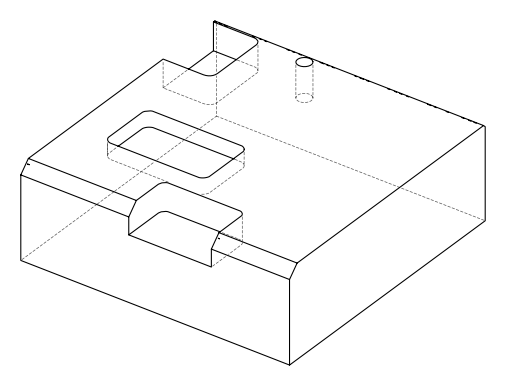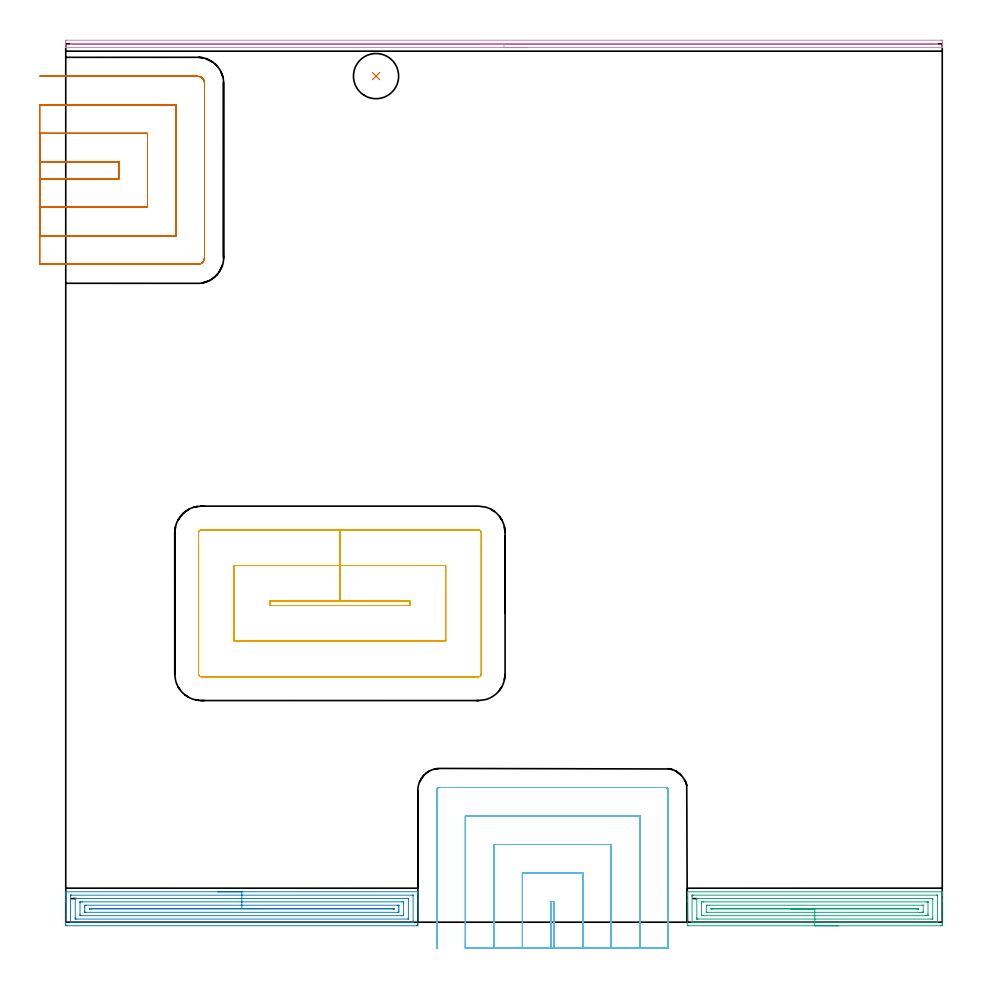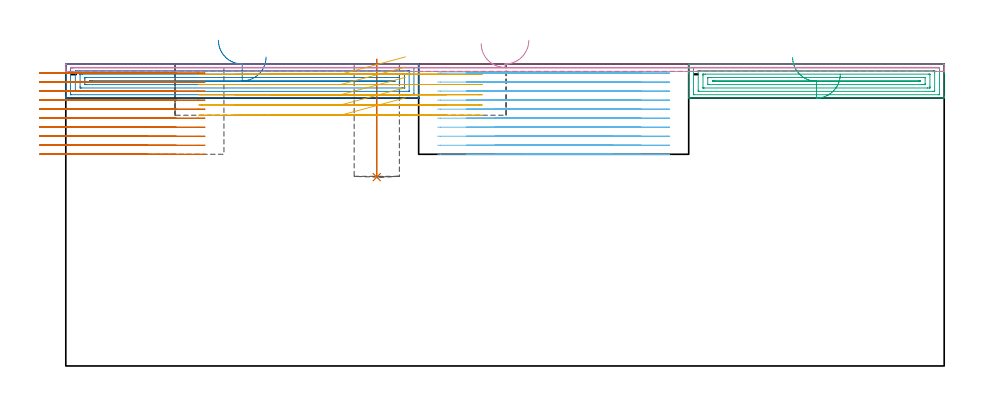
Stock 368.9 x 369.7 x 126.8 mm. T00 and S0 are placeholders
(PLAN: 7 operations, 3 tool changes, 66.5 min)
(1 INDEXABLE_INSERT_DRILL_BLIND_HOLE_FROM_SOLID | STEP1POCKET | NXT0302_009 | 0.2 min | 13387 mm3)
(2 AREA_MILL | FG_CHAMFER_SURFACE | UGT0205_001 | 7.29 min | 15878 mm3)
(3 AREA_MILL_1 | FG_CHAMFER_SURFACE_1 | UGT0205_001 | 5.33 min | 11692 mm3)
(4 AREA_MILL_2 | FG_CHAMFER_SURFACE_2 | UGT0205_001 | 6.04 min | 1773 mm3)
(5 MILL_RECTANGULAR_POCKET | POCKET_RECTANGULAR_STRAIGHT | UGT0201_094 | Follow Part, ap 5, ae 75% | 8.12 min | 242192 mm3)
(6 MILL_SLOT | SLOT_PARTIAL_RECTANGULAR | NXT0201_012 | Follow Part, ap 4, ae 75% | 22.21 min | 275297 mm3)
(7 MILL_SLOT_1 | SLOT_PARTIAL_RECTANGULAR_1 | NXT0201_012 | Follow Part, ap 4, ae 75% | 17.32 min | 237418 mm3)
(TOOL NXT0302_009 | Index. Insert Drill 19mm [880-D1900L25-05] | D19 PA176 FL95 Z2)
(TOOL UGT0205_001 | Chamfer Mill 20 x 3 x 45 deg. | D20 FL50 Z2)
(TOOL UGT0201_094 | End mill 20 mm | D20 FL38 Z4)
(TOOL NXT0201_012 | ENDMILL 16mm [2P460-1600-NA 1630] | D16 FL38 Z6)
(OP 1 INDEXABLE_INSERT_DRILL_BLIND_HOLE_FROM_SOLID)
G17 G21 G94 G90
T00 M6
G54
G17 G0 G90 X130.6 Y356.1 S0 M3
G43 Z136.8 H1
G94 G81 G98 Z79.3 F250. R128.8
G80
M5
M2
(OP 2 AREA_MILL)
G17 G21 G94 G90
T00 M6
G54
G17 G0 G90 X64.1 Y12.8 S1061 M3
G43 Z136.8 H0
G94 G1 X64.138 Z135.928 F250.
X64.252 Z135.063
X64.441 Z134.212
X64.703 Z133.38
X65.037 Z132.574
X65.44 Z131.8
X65.908 Z131.064
X66.44 Z130.372
X67.029 Z129.729
X67.672 Z129.14
X68.364 Z128.608
X69.1 Z128.14
X69.874 Z127.737
X70.68 Z127.403
X71.512 Z127.141
X72.364 Z126.952
X73.228 Z126.838
X74.1 Z126.8
X148.059
X148.19 Y12.797 Z126.788
X148.193 Y12.78 Z126.772
X148.2 Y12.479 Z126.478
Y11.965 Z125.964
Y11.406 Z125.401
Y9.355 Z123.353
Y8.749 Z122.744
Y-0.688 Z113.308
X148.197 Y-0.991 Z113.006
X148.192 Y-1.491 Z112.506
X148.12 Y-1.494 Z112.503
X147.614 Y-1.5 Z112.5
X0.586
X0.08 Y-1.494 Z112.503
X0.008 Y-1.491 Z112.506
X0. Y-0.991 Z113.005
Y8.749 Z122.744
Y9.355 Z123.353
Y9.635 Z123.632
Y11.406 Z125.401
Y11.965 Z125.964
Y12.291 Z126.29
Y12.479 Z126.478
X0.007 Y12.78 Z126.772
X0.01 Y12.797 Z126.788
X0.141 Y12.8 Z126.8
X74.1
Y11.386 Z125.386
X145.852
X146.051 Y11.383 Z125.383
X146.15 Y11.38 Z125.38
X146.19 Y11.378 Z125.378
X146.193 Y11.346 Z125.346
X146.196 Y11.261 Z125.261
X146.199 Y11.04 Z125.04
X146.2 Y0.414 Z114.414
X146.196 Y0.048 Z114.048
X146.192 Y-0.057 Z113.943
X146.189 Y-0.08 Z113.92
X146.184 Y-0.082 Z113.918
X146.158 Y-0.084 Z113.916
X146.049 Y-0.085 Z113.915
X145.832 Y-0.086 Z113.914
X2.348
X2.149 Y-0.083 Z113.917
X2.05 Y-0.08 Z113.92
X2.01 Y-0.078 Z113.922
X2.007 Y-0.046 Z113.954
X2.004 Y0.039 Z114.039
X2. Y0.26 Z114.26
Y10.886 Z124.886
X2.004 Y11.252 Z125.252
X2.008 Y11.357 Z125.357
X2.011 Y11.38 Z125.38
X2.016 Y11.382 Z125.382
X2.042 Y11.384 Z125.384
X2.151 Y11.385 Z125.385
X2.368 Y11.386 Z125.386
X74.1
Y9.972 Z123.972
X143.712 Y9.971 Z123.971
X144.049 Y9.967 Z123.967
X144.16 Y9.965 Z123.965
X144.19 Y9.958 Z123.958
X144.195 Y9.884 Z123.884
X144.198 Y9.784 Z123.784
X144.2 Y9.635 Z123.635
Y9.485 Z123.485
X144.199 Y1.517 Z115.517
X144.192 Y1.366 Z115.366
X144.188 Y1.334 Z115.334
X144.175 Y1.332 Z115.332
X144.134 Y1.33 Z115.33
X144.049 Y1.329 Z115.329
X4.488
X4.151 Y1.333 Z115.333
X4.04 Y1.335 Z115.335
X4.01 Y1.341 Z115.341
X4.005 Y1.416 Z115.416
X4.002 Y1.516 Z115.516
X4. Y1.665 Z115.665
Y1.815 Z115.815
X4.001 Y9.783 Z123.783
X4.008 Y9.933 Z123.933
X4.012 Y9.966 Z123.966
X4.025 Y9.968 Z123.968
X4.066 Y9.97 Z123.97
X4.151 Y9.971 Z123.971
X74.1 Y9.972 Z123.972
Y8.557 Z122.557
X141.57 Y8.556 Z122.556
X142.121 Y8.552 Z122.552
X142.179 Y8.551 Z122.551
X142.19 Y8.477 Z122.477
X142.2 Y7.864 Z121.864
X142.199 Y3.027 Z117.027
X142.196 Y2.822 Z116.822
X142.193 Y2.772 Z116.772
X142.19 Y2.752 Z116.752
X142.172 Y2.75 Z116.75
X142.071 Y2.746 Z116.746
X141.376 Y2.743 Z116.743
X141.183
X6.63 Y2.744 Z116.744
X6.079 Y2.748 Z116.748
X6.021 Y2.749 Z116.749
X6.01 Y2.823 Z116.823
X6. Y3.436 Z117.436
X6.001 Y8.273 Z122.273
X6.004 Y8.478 Z122.478
X6.007 Y8.528 Z122.528
X6.01 Y8.548 Z122.548
X6.028 Y8.55 Z122.55
X6.129 Y8.554 Z122.554
X6.824 Y8.557 Z122.557
X7.017
X74.1
Y7.143 Z121.143
X139.594
X139.76 Y7.142 Z121.142
X140.091 Y7.138 Z121.138
X140.179 Y7.136 Z121.136
X140.19 Y7.116 Z121.116
X140.195 Y7.064 Z121.064
X140.198 Y6.978 Z120.978
X140.2 Y6.376 Z120.376
Y5.207 Z119.207
X140.199 Y4.606 Z118.606
X140.194 Y4.322 Z118.322
X140.19 Y4.178 Z118.178
X139.925 Y4.164 Z118.164
X139.758 Y4.159 Z118.159
X139.594 Y4.158 Z118.158
X8.606 Y4.157 Z118.157
X8.44 Y4.158 Z118.158
X8.109 Y4.162 Z118.162
X8.021 Y4.164 Z118.164
X8.01 Y4.184 Z118.184
X8.005 Y4.236 Z118.236
X8.002 Y4.322 Z118.322
X8. Y4.924 Z118.924
Y6.093 Z120.093
X8.001 Y6.694 Z120.694
X8.006 Y6.978 Z120.978
X8.01 Y7.122 Z121.122
X8.275 Y7.136 Z121.136
X8.442 Y7.141 Z121.141
X8.606 Y7.142 Z121.142
X74.1 Y7.143 Z121.143
Y5.729 Z119.729
X137.653
X137.812 Y5.728 Z119.728
X138.184 Y5.723 Z119.723
X138.19 Y5.72 Z119.72
X138.197 Y5.71 Z119.71
X138.191 Y5.637 Z119.637
X138.183 Y5.576 Z119.576
X138.175 Y5.575 Z119.575
X138.144 Y5.573 Z119.573
X138.081 Y5.572 Z119.572
X137.812 Y5.571 Z119.571
X10.754
X10.388 Y5.573 Z119.573
X10.016 Y5.577 Z119.577
X10.01 Y5.58 Z119.58
X10.003 Y5.59 Z119.59
X10.007 Y5.684 Z119.684
X10.01 Y5.715 Z119.715
X10.035 Y5.722 Z119.722
X10.229 Y5.726 Z119.726
X10.388 Y5.728 Z119.728
X11.279 Y5.729 Z119.729
X74.1
X74.972 Z119.767
X75.836 Z119.881
X76.688 Z120.07
X77.52 Z120.332
X78.326 Z120.666
X79.1 Z121.069
X79.836 Z121.537
X80.528 Z122.068
X81.171 Z122.658
X81.76 Z123.301
X82.292 Z123.993
X82.76 Z124.729
X83.163 Z125.503
X83.497 Z126.309
X83.759 Z127.141
X83.948 Z127.992
X84.062 Z128.857
X84.1 Z129.729
G0 Z136.8
M5
M2
(OP 3 AREA_MILL_1)
G17 G21 G94 G90
T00 M6
G54
G17 G0 G90 X325.25 Y-1.5 S1061 M3
G43 Z136.8 H0
Z122.5
G94 G1 X325.212 Z121.628 F250.
X325.098 Z120.764
X324.909 Z119.912
X324.647 Z119.08
X324.313 Z118.274
X323.91 Z117.5
X323.442 Z116.764
X322.91 Z116.072
X322.321 Z115.429
X321.678 Z114.84
X320.986 Z114.309
X320.25 Z113.84
X319.476 Z113.437
X318.67 Z113.103
X317.838 Z112.841
X316.986 Z112.652
X316.122 Z112.538
X315.25 Z112.5
X262.195
X261.811 Y-1.496 Z112.502
X261.61 Y-1.491 Z112.506
X261.6 Y-1.286 Z112.711
Y8.749 Z122.744
Y9.339 Z123.337
Y9.635 Z123.632
Y11.406 Z125.401
Y11.997 Z125.996
Y12.291 Z126.291
Y12.461 Z126.46
X261.608 Y12.779 Z126.77
X261.61 Y12.797 Z126.788
X261.749 Y12.8 Z126.8
X368.751
X368.89 Y12.797 Z126.788
X368.893 Y12.779 Z126.77
X368.9 Y12.46 Z126.459
Y11.997 Z125.996
Y11.406 Z125.401
Y9.339 Z123.337
Y8.749 Z122.744
Y-0.697 Z113.301
X368.897 Y-0.991 Z113.006
X368.892 Y-1.491 Z112.506
X368.812 Y-1.494 Z112.503
X368.305 Y-1.5 Z112.5
X315.25
Y-0.086 Z113.914
X263.958
X263.758 Y-0.084 Z113.916
X263.658 Y-0.081 Z113.919
X263.616 Y-0.079 Z113.921
X263.61 Y-0.051 Z113.949
X263.605 Y0.041 Z114.041
X263.601 Y0.269 Z114.269
Y10.895 Z124.895
X263.607 Y11.271 Z125.271
X263.61 Y11.373 Z125.373
X263.653 Y11.379 Z125.379
X263.76 Y11.382 Z125.382
X263.978 Y11.386 Z125.386
X263.998
X366.542
X366.742 Y11.384 Z125.384
X366.842 Y11.381 Z125.381
X366.884 Y11.379 Z125.379
X366.89 Y11.351 Z125.351
X366.895 Y11.259 Z125.259
X366.899 Y11.031 Z125.031
Y0.405 Z114.405
X366.893 Y0.029 Z114.029
X366.89 Y-0.073 Z113.927
X366.847 Y-0.079 Z113.921
X366.74 Y-0.082 Z113.918
X366.522 Y-0.086 Z113.914
X366.502
X315.25
Y1.328 Z115.328
X266.1 Y1.329 Z115.329
X265.761 Y1.331 Z115.331
X265.649 Y1.333 Z115.333
X265.617 Y1.335 Z115.335
X265.61 Y1.398 Z115.398
X265.604 Y1.505 Z115.505
X265.601 Y1.665 Z115.665
X265.6 Y1.825 Z115.825
X265.601 Y9.635 Z123.635
X265.602 Y9.793 Z123.793
X265.61 Y9.953 Z123.953
X265.62 Y9.965 Z123.965
X265.635 Y9.968 Z123.968
X265.677 Y9.97 Z123.97
X265.761 Y9.971 Z123.971
X266.314 Y9.972 Z123.972
X364.4 Y9.971 Z123.971
X364.739 Y9.969 Z123.969
X364.851 Y9.967 Z123.967
X364.883 Y9.965 Z123.965
X364.89 Y9.901 Z123.901
X364.896 Y9.795 Z123.795
X364.899 Y9.635 Z123.635
X364.9 Y9.475 Z123.475
X364.899 Y1.665 Z115.665
X364.898 Y1.507 Z115.507
X364.89 Y1.346 Z115.346
X364.88 Y1.335 Z115.335
X364.865 Y1.332 Z115.332
X364.823 Y1.33 Z115.33
X364.739 Y1.329 Z115.329
X364.186 Y1.328 Z115.328
X315.25
Y2.743 Z116.743
X268.243
X267.686 Y2.746 Z116.746
X267.623 Y2.748 Z116.748
X267.61 Y2.75 Z116.75
X267.607 Y2.768 Z116.768
X267.603 Y2.815 Z116.815
X267.601 Y3.003 Z117.003
X267.6 Y7.864 Z121.864
X267.602 Y8.279 Z122.279
X267.607 Y8.487 Z122.487
X267.61 Y8.537 Z122.537
X267.616 Y8.551 Z122.551
X267.639 Y8.552 Z122.552
X267.74 Y8.555 Z122.555
X268.437 Y8.557 Z122.557
X268.63
X362.257
X362.814 Y8.554 Z122.554
X362.877 Y8.552 Z122.552
X362.89 Y8.55 Z122.55
X362.893 Y8.532 Z122.532
X362.897 Y8.485 Z122.485
X362.899 Y8.297 Z122.297
X362.9 Y3.436 Z117.436
X362.898 Y3.021 Z117.021
X362.893 Y2.813 Z116.813
X362.89 Y2.763 Z116.763
X362.884 Y2.749 Z116.749
X362.861 Y2.748 Z116.748
X362.76 Y2.745 Z116.745
X362.063 Y2.743 Z116.743
X361.87
X315.25
Y4.157 Z118.157
X270.22
X270.054 Y4.158 Z118.158
X269.722 Y4.162 Z118.162
X269.629 Y4.164 Z118.164
X269.609 Y4.17 Z118.17
X269.607 Y4.18 Z118.18
X269.603 Y4.234 Z118.234
X269.601 Y4.322 Z118.322
Y6.707 Z120.707
X269.606 Y6.978 Z120.978
X269.61 Y7.125 Z121.125
X269.888 Y7.136 Z121.136
X270.056 Y7.141 Z121.141
X270.22 Y7.142 Z121.142
X270.946 Y7.143 Z121.143
X360.446
X360.778 Y7.141 Z121.141
X360.872 Y7.139 Z121.139
X360.893 Y7.136 Z121.136
X360.895 Y7.134 Z121.134
X360.898 Y7.12 Z121.12
X360.899 Y7.066 Z121.066
X360.9 Y6.978 Z120.978
X360.899 Y4.593 Z118.593
X360.894 Y4.322 Z118.322
X360.89 Y4.175 Z118.175
X360.612 Y4.164 Z118.164
X360.444 Y4.159 Z118.159
X360.28 Y4.158 Z118.158
X359.554 Y4.157 Z118.157
X315.25
Y5.571 Z119.571
X272.37
X272.003 Y5.574 Z119.574
X271.63 Y5.578 Z119.578
X271.61 Y5.582 Z119.582
X271.604 Y5.604 Z119.604
X271.61 Y5.696 Z119.696
X271.614 Y5.722 Z119.722
X271.65 Y5.723 Z119.723
X271.844 Y5.727 Z119.727
X272.529 Y5.729 Z119.729
X358.13
X358.497 Y5.726 Z119.726
X358.87 Y5.722 Z119.722
X358.89 Y5.718 Z119.718
X358.896 Y5.696 Z119.696
X358.89 Y5.604 Z119.604
X358.886 Y5.578 Z119.578
X358.85 Y5.577 Z119.577
X358.656 Y5.573 Z119.573
X358.497 Y5.572 Z119.572
X358.13 Y5.571 Z119.571
X315.25
X314.378 Z119.609
X313.514 Z119.723
X312.662 Z119.912
X311.83 Z120.174
X311.024 Z120.508
X310.25 Z120.911
X309.514 Z121.38
X308.822 Z121.911
X308.179 Z122.5
X307.59 Z123.143
X307.058 Z123.835
X306.59 Z124.571
X306.187 Z125.345
X305.853 Z126.151
X305.591 Z126.983
X305.402 Z127.835
X305.288 Z128.7
X305.25 Z129.571
G0 Z136.8
M5
M2
(OP 4 AREA_MILL_2)
G17 G21 G94 G90
T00 M6
G54
G17 G0 G90 X194.45 Y368.1 S1061 M3
G43 Z136.8 H0
G94 G1 X194.412 Z135.928 F250.
X194.298 Z135.063
X194.109 Z134.212
X193.847 Z133.38
X193.513 Z132.574
X193.11 Z131.8
X192.642 Z131.064
X192.111 Z130.372
X191.521 Z129.729
X190.878 Z129.14
X190.186 Z128.608
X189.45 Z128.14
X188.676 Z127.737
X187.87 Z127.403
X187.038 Z127.141
X186.187 Z126.952
X185.322 Z126.838
X184.45 Z126.8
X0.159
X0.01 Y368.102 Z126.788
X0.003 Y368.187 Z126.705
X0. Y368.278 Z126.621
Y369.465 Z125.435
Y370.083 Z124.812
Y370.393 Z124.504
X0.003 Y370.95 Z123.946
X0.005 Y371.191 Z123.706
X0.034 Y371.194 Z123.704
X0.288 Y371.2 Z123.7
X368.295
X368.613 Y371.199 Z123.701
X368.866 Y371.194 Z123.704
X368.895 Y371.191 Z123.706
X368.9 Y370.95 Z123.946
Y370.393 Z124.504
Y370.083 Z124.812
Y369.465 Z125.434
Y368.349 Z126.55
Y368.278 Z126.621
X368.897 Y368.187 Z126.705
X368.89 Y368.102 Z126.788
X368.741 Y368.1 Z126.8
X184.45
Y369.514 Z125.386
X2.39
X2.082 Y369.516 Z125.384
X2.031 Y369.519 Z125.381
X2.012 Y369.521 Z125.379
X2.009 Y369.53 Z125.37
X2.004 Y369.592 Z125.308
X2.01 Y369.774 Z125.126
X2.194 Y369.78 Z125.12
X2.39 Y369.783 Z125.117
X2.697 Y369.785 Z125.115
X2.976 Y369.786 Z125.114
X366.51 Y369.785 Z125.115
X366.818 Y369.784 Z125.116
X366.869 Y369.781 Z125.119
X366.888 Y369.779 Z125.121
X366.891 Y369.77 Z125.13
X366.898 Y369.706 Z125.194
X366.896 Y369.553 Z125.347
X366.893 Y369.527 Z125.373
X366.89 Y369.521 Z125.379
X366.877 Y369.519 Z125.381
X366.789 Y369.516 Z125.384
X366.51 Y369.515 Z125.385
X366.203 Y369.514 Z125.386
X184.45
X183.578 Z125.424
X182.714 Z125.538
X181.862 Z125.727
X181.03 Z125.989
X180.224 Z126.323
X179.45 Z126.726
X178.714 Z127.194
X178.022 Z127.725
X177.379 Z128.315
X176.79 Z128.958
X176.259 Z129.65
X175.79 Z130.386
X175.387 Z131.16
X175.053 Z131.966
X174.791 Z132.798
X174.602 Z133.649
X174.488 Z134.514
X174.45 Z135.386
G0 Z136.8
M5
M2
(OP 5 MILL_RECTANGULAR_POCKET)
G17 G21 G94 G90
T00 M6
G54
G17 G0 G90 X142.644 Y135.1 S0 M3
G43 Z136.8 H0
Z129.8
G94 G1 X115.4 Z122.5 F250.
X85.9 F500.
Y133.3
X144.9
Y135.1
X115.4
Y150.1
X70.9
Y118.3
X159.9
Y150.1
X115.4
Y165.1
X57.1
G3 X55.9 Y163.9 R1.2
G1 Y104.5
G3 X57.1 Y103.3 R1.2
G1 X173.7
G3 X174.9 Y104.5 R1.2
G1 Y163.9
G3 X173.7 Y165.1 R1.2
G1 X115.4
X114.4
G0 X142.644 Y135.1 Z125.5
G1 X115.4 Z118.2 F250.
X85.9 F500.
Y133.3
X144.9
Y135.1
X115.4
Y150.1
X70.9
Y118.3
X159.9
Y150.1
X115.4
Y165.1
X57.1
G3 X55.9 Y163.9 R1.2
G1 Y104.5
G3 X57.1 Y103.3 R1.2
G1 X173.7
G3 X174.9 Y104.5 R1.2
G1 Y163.9
G3 X173.7 Y165.1 R1.2
G1 X115.4
X114.4
G0 X142.644 Y135.1 Z121.2
G1 X115.4 Z113.9 F250.
X85.9 F500.
Y133.3
X144.9
Y135.1
X115.4
Y150.1
X70.9
Y118.3
X159.9
Y150.1
X115.4
Y165.1
X57.1
G3 X55.9 Y163.9 R1.2
G1 Y104.5
G3 X57.1 Y103.3 R1.2
G1 X173.7
G3 X174.9 Y104.5 R1.2
G1 Y163.9
G3 X173.7 Y165.1 R1.2
G1 X115.4
X114.4
G0 X142.644 Y135.1 Z116.9
G1 X115.4 Z109.6 F250.
X85.9 F500.
Y133.3
X144.9
Y135.1
X115.4
Y150.1
X70.9
Y118.3
X159.9
Y150.1
X115.4
Y165.1
X57.1
G3 X55.9 Y163.9 R1.2
G1 Y104.5
G3 X57.1 Y103.3 R1.2
G1 X173.7
G3 X174.9 Y104.5 R1.2
G1 Y163.9
G3 X173.7 Y165.1 R1.2
G1 X115.4
X114.4
G0 X142.644 Y135.1 Z112.6
G1 X115.4 Z105.3 F250.
X85.9 F500.
Y133.3
X144.9
Y135.1
X115.4
Y150.1
X70.9
Y118.3
X159.9
Y150.1
X115.4
Y165.1
X57.1
G3 X55.9 Y163.9 R1.2
G1 Y104.5
G3 X57.1 Y103.3 R1.2
G1 X173.7
G3 X174.9 Y104.5 R1.2
G1 Y163.9
G3 X173.7 Y165.1 R1.2
G1 X115.4
X114.4
G0 Z136.8
M5
M2
(OP 6 MILL_SLOT)
G17 G21 G94 G90
T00 M6
G54
G17 G0 G90 X205.617 Y-11. S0 M3
G43 Z136.8 H1
Z123.01
G94 G1 X205.601 Y-8. F250.
X205.6 Y-7.745 F500.
Y8.7
X204.2
Y-7.746
X204.199 Y-8.
X204.183 Y-11. F250.
X217.622
X217.601 Y-8.
X217.6 Y-7.745 F500.
Y20.7
X192.2
Y-7.746
X192.199 Y-8.
X192.178 Y-11. F250.
X229.633
X229.601 Y-8.
G2 X229.6 Y-7.745 R24. F500.
G1 Y32.7
X180.2
Y-7.746
G2 X180.199 Y-8. R24.
G1 X180.167 Y-11. F250.
X241.666 Y-10.999
X241.603 Y-8.
G2 X241.6 Y-7.745 R12. F500.
G1 Y44.7
X168.2
Y-7.746
G2 X168.197 Y-8. R12.
G1 X168.134 Y-10.999 F250.
X253.6 Y-10.745
Y-7.745
Y55.5 F500.
G3 X252.4 Y56.7 R1.2
G1 X157.4
G3 X156.2 Y55.5 R1.2
G1 Y-7.746
Y-10.746 F250.
G0 X205.6 Y-11. Z119.22
G1 Y-8.
Y8.7 F500.
X204.2
Y-8.
Y-11. F250.
X217.6
Y-8.
Y20.7 F500.
X192.2
Y-8.
Y-11. F250.
X229.6
Y-8.
Y32.7 F500.
X180.2
Y-8.
Y-11. F250.
X241.6
Y-8.
Y44.7 F500.
X168.2
Y-8.
Y-11. F250.
X253.6 Y-10.999
Y-7.999
Y55.5 F500.
G3 X252.4 Y56.7 R1.2
G1 X157.4
G3 X156.2 Y55.5 R1.2
G1 Y-7.999
Y-10.999 F250.
G0 X205.6 Y-11. Z115.43
G1 Y-8.
Y8.7 F500.
X204.2
Y-8.
Y-11. F250.
X217.6
Y-8.
Y20.7 F500.
X192.2
Y-8.
Y-11. F250.
X229.6
Y-8.
Y32.7 F500.
X180.2
Y-8.
Y-11. F250.
X241.6
Y-8.
Y44.7 F500.
X168.2
Y-8.
Y-11. F250.
X253.6
Y-8.
Y55.5 F500.
G3 X252.4 Y56.7 R1.2
G1 X157.4
G3 X156.2 Y55.5 R1.2
G1 Y-8.
Y-11. F250.
G0 X205.6 Z111.64
G1 Y-8.
Y8.7 F500.
X204.2
Y-8.
Y-11. F250.
X217.6
Y-8.
Y20.7 F500.
X192.2
Y-8.
Y-11. F250.
X229.6
Y-8.
Y32.7 F500.
X180.2
Y-8.
Y-11. F250.
X241.6
Y-8.
Y44.7 F500.
X168.2
Y-8.
Y-11. F250.
X253.6
Y-8.
Y55.5 F500.
G3 X252.4 Y56.7 R1.2
G1 X157.4
G3 X156.2 Y55.5 R1.2
G1 Y-8.
Y-11. F250.
G0 X205.6 Z107.85
G1 Y-8.
Y8.7 F500.
X204.2
Y-8.
Y-11. F250.
X217.6
Y-8.
Y20.7 F500.
X192.2
Y-8.
Y-11. F250.
X229.6
Y-8.
Y32.7 F500.
X180.2
Y-8.
Y-11. F250.
X241.6
Y-8.
Y44.7 F500.
X168.2
Y-8.
Y-11. F250.
X253.6
Y-8.
Y55.5 F500.
G3 X252.4 Y56.7 R1.2
G1 X157.4
G3 X156.2 Y55.5 R1.2
G1 Y-8.
Y-11. F250.
G0 X205.6 Z104.06
G1 Y-8.
Y8.7 F500.
X204.2
Y-8.
Y-11. F250.
X217.6
Y-8.
Y20.7 F500.
X192.2
Y-8.
Y-11. F250.
X229.6
Y-8.
Y32.7 F500.
X180.2
Y-8.
Y-11. F250.
X241.6
Y-8.
Y44.7 F500.
X168.2
Y-8.
Y-11. F250.
X253.6
Y-8.
Y55.5 F500.
G3 X252.4 Y56.7 R1.2
G1 X157.4
G3 X156.2 Y55.5 R1.2
G1 Y-8.
Y-11. F250.
G0 X205.6 Z100.27
G1 Y-8.
Y8.7 F500.
X204.2
Y-8.
Y-11. F250.
X217.6
Y-8.
Y20.7 F500.
X192.2
Y-8.
Y-11. F250.
X229.6
Y-8.
Y32.7 F500.
X180.2
Y-8.
Y-11. F250.
X241.6
Y-8.
Y44.7 F500.
X168.2
Y-8.
Y-11. F250.
X253.6
Y-8.
Y55.5 F500.
G3 X252.4 Y56.7 R1.2
G1 X157.4
G3 X156.2 Y55.5 R1.2
G1 Y-8.
Y-11. F250.
G0 X205.6 Z96.48
G1 Y-8.
Y8.7 F500.
X204.2
Y-8.
Y-11. F250.
X217.6
Y-8.
Y20.7 F500.
X192.2
Y-8.
Y-11. F250.
X229.6
Y-8.
Y32.7 F500.
X180.2
Y-8.
Y-11. F250.
X241.6
Y-8.
Y44.7 F500.
X168.2
Y-8.
Y-11. F250.
X253.6
Y-8.
Y55.5 F500.
G3 X252.4 Y56.7 R1.2
G1 X157.4
G3 X156.2 Y55.5 R1.2
G1 Y-8.
Y-11. F250.
G0 X205.6 Z92.69
G1 Y-8.
Y8.7 F500.
X204.2
Y-8.
Y-11. F250.
X217.6
Y-8.
Y20.7 F500.
X192.2
Y-8.
Y-11. F250.
X229.6
Y-8.
Y32.7 F500.
X180.2
Y-8.
Y-11. F250.
X241.6
Y-8.
Y44.7 F500.
X168.2
Y-8.
Y-11. F250.
X253.6
Y-8.
Y55.5 F500.
G3 X252.4 Y56.7 R1.2
G1 X157.4
G3 X156.2 Y55.5 R1.2
G1 Y-8.
Y-11. F250.
G0 X205.6 Z88.9
G1 Y-8.
Y8.7 F500.
X204.2
Y-8.
Y-11. F250.
X217.6
Y-8.
Y20.7 F500.
X192.2
Y-8.
Y-11. F250.
X229.6
Y-8.
Y32.7 F500.
X180.2
Y-8.
Y-11. F250.
X241.6
Y-8.
Y44.7 F500.
X168.2
Y-8.
Y-11. F250.
X253.6
Y-8.
Y55.5 F500.
G3 X252.4 Y56.7 R1.2
G1 X157.4
G3 X156.2 Y55.5 R1.2
G1 Y-8.
Y-11. F250.
G0 Z136.8
M5
M2
(OP 7 MILL_SLOT_1)
G17 G21 G94 G90
T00 M6
G54
G17 G0 G90 X-11. Y312.9 S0 M3
G43 Z136.8 H1
Z123.01
G94 G1 X-8. F250.
X22.4 F500.
Y320.
X-8.
X-11. F250.
Y300.9
X-8.
X34.4 F500.
Y332.
X-8.
X-11. F250.
Y288.9
X-8.
X46.4 F500.
Y344.
X-8.
X-11. F250.
Y276.9
X-8.
X55.6 F500.
G3 X58.4 Y279.7 R2.8
G1 Y353.2
G3 X55.6 Y356. R2.8
G1 X-8.
X-11. F250.
G0 Y312.9 Z119.22
G1 X-8.
X22.4 F500.
Y320.
X-8.
X-11. F250.
Y300.9
X-8.
X34.4 F500.
Y332.
X-8.
X-11. F250.
Y288.9
X-8.
X46.4 F500.
Y344.
X-8.
X-11. F250.
Y276.9
X-8.
X55.6 F500.
G3 X58.4 Y279.7 R2.8
G1 Y353.2
G3 X55.6 Y356. R2.8
G1 X-8.
X-11. F250.
G0 Y312.9 Z115.43
G1 X-8.
X22.4 F500.
Y320.
X-8.
X-11. F250.
Y300.9
X-8.
X34.4 F500.
Y332.
X-8.
X-11. F250.
Y288.9
X-8.
X46.4 F500.
Y344.
X-8.
X-11. F250.
Y276.9
X-8.
X55.6 F500.
G3 X58.4 Y279.7 R2.8
G1 Y353.2
G3 X55.6 Y356. R2.8
G1 X-8.
X-11. F250.
G0 Y312.9 Z111.64
G1 X-8.
X22.4 F500.
Y320.
X-8.
X-11. F250.
Y300.9
X-8.
X34.4 F500.
Y332.
X-8.
X-11. F250.
Y288.9
X-8.
X46.4 F500.
Y344.
X-8.
X-11. F250.
Y276.9
X-8.
X55.6 F500.
G3 X58.4 Y279.7 R2.8
G1 Y353.2
G3 X55.6 Y356. R2.8
G1 X-8.
X-11. F250.
G0 Y312.9 Z107.85
G1 X-8.
X22.4 F500.
Y320.
X-8.
X-11. F250.
Y300.9
X-8.
X34.4 F500.
Y332.
X-8.
X-11. F250.
Y288.9
X-8.
X46.4 F500.
Y344.
X-8.
X-11. F250.
Y276.9
X-8.
X55.6 F500.
G3 X58.4 Y279.7 R2.8
G1 Y353.2
G3 X55.6 Y356. R2.8
G1 X-8.
X-11. F250.
G0 Y312.9 Z104.06
G1 X-8.
X22.4 F500.
Y320.
X-8.
X-11. F250.
Y300.9
X-8.
X34.4 F500.
Y332.
X-8.
X-11. F250.
Y288.9
X-8.
X46.4 F500.
Y344.
X-8.
X-11. F250.
Y276.9
X-8.
X55.6 F500.
G3 X58.4 Y279.7 R2.8
G1 Y353.2
G3 X55.6 Y356. R2.8
G1 X-8.
X-11. F250.
G0 Y312.9 Z100.27
G1 X-8.
X22.4 F500.
Y320.
X-8.
X-11. F250.
Y300.9
X-8.
X34.4 F500.
Y332.
X-8.
X-11. F250.
Y288.9
X-8.
X46.4 F500.
Y344.
X-8.
X-11. F250.
Y276.9
X-8.
X55.6 F500.
G3 X58.4 Y279.7 R2.8
G1 Y353.2
G3 X55.6 Y356. R2.8
G1 X-8.
X-11. F250.
G0 Y312.9 Z96.48
G1 X-8.
X22.4 F500.
Y320.
X-8.
X-11. F250.
Y300.9
X-8.
X34.4 F500.
Y332.
X-8.
X-11. F250.
Y288.9
X-8.
X46.4 F500.
Y344.
X-8.
X-11. F250.
Y276.9
X-8.
X55.6 F500.
G3 X58.4 Y279.7 R2.8
G1 Y353.2
G3 X55.6 Y356. R2.8
G1 X-8.
X-11. F250.
G0 Y312.9 Z92.69
G1 X-8.
X22.4 F500.
Y320.
X-8.
X-11. F250.
Y300.9
X-8.
X34.4 F500.
Y332.
X-8.
X-11. F250.
Y288.9
X-8.
X46.4 F500.
Y344.
X-8.
X-11. F250.
Y276.9
X-8.
X55.6 F500.
G3 X58.4 Y279.7 R2.8
G1 Y353.2
G3 X55.6 Y356. R2.8
G1 X-8.
X-11. F250.
G0 Y312.9 Z88.9
G1 X-8.
X22.4 F500.
Y320.
X-8.
X-11. F250.
Y300.9
X-8.
X34.4 F500.
Y332.
X-8.
X-11. F250.
Y288.9
X-8.
X46.4 F500.
Y344.
X-8.
X-11. F250.
Y276.9
X-8.
X55.6 F500.
G3 X58.4 Y279.7 R2.8
G1 Y353.2
G3 X55.6 Y356. R2.8
G1 X-8.
X-11. F250.
G0 Z136.8
M5
M2
